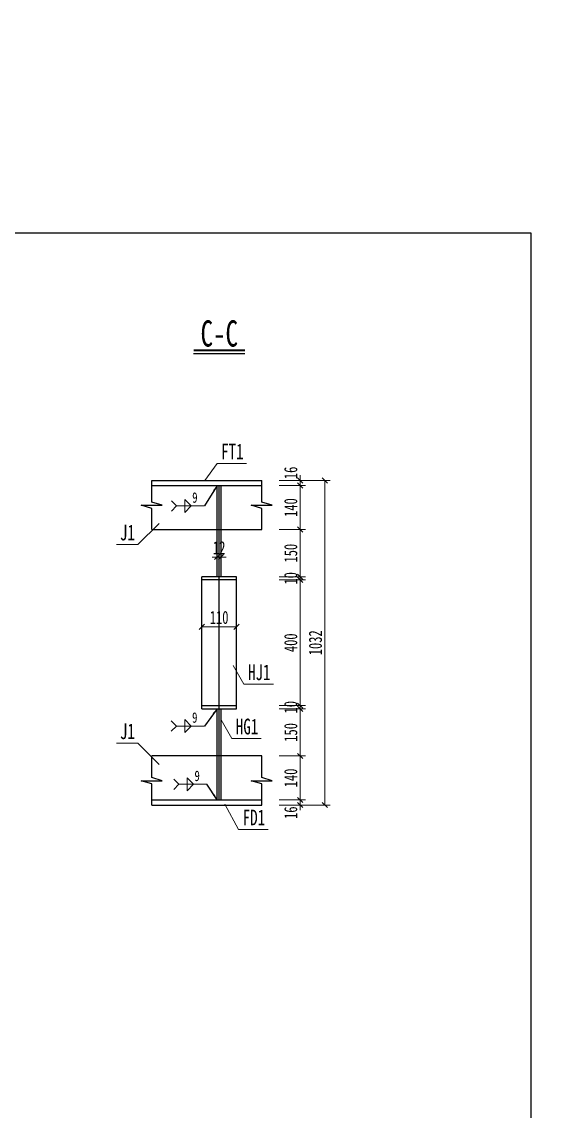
# Model space of a CAD drawing. Header units: millimetres. Extents: x -60009 to 63758, y -2164 to 95433.
# Drawn here: x 11148 to 12832, y 48821 to 52285 of the extents above; entities that cross this region are included whole.
import ezdxf
from ezdxf.enums import TextEntityAlignment as Align

# ---------------------------------------------------------------- set-up
doc = ezdxf.new("R2010")
doc.units = ezdxf.units.MM
doc.layers.get('Defpoints').update_dxf_attribs({"color": 8})
for name, color, linetype, lineweight in [('Dim', 4, 'Continuous', 15), ('文字', 7, 'Continuous', 15), ('标注线及字体', 2, 'Continuous', 15), ('细实线', 4, 'Continuous', 15), ('钢板粗线', 1, 'Continuous', 25)]:
    doc.layers.add(name, color=color, linetype=linetype, lineweight=lineweight)
doc.layers.add('Text', color=4, linetype='Continuous')
doc.styles.add('111', font='仿宋_GB2312.TTF', dxfattribs={"width": 0.7})
doc.styles.add('BM_Dim', font='仿宋_GB2312.TTF', dxfattribs={"width": 0.85})
doc.styles.add('SMEDI', font='仿宋_GB2312.TTF', dxfattribs={"width": 0.75})
doc.styles.get("Standard").update_dxf_attribs({"font": '仿宋_GB2312.TTF'})
doc.dimstyles.new('200', dxfattribs={"dimscale": 0, "dimtxt": 2.5, "dimasz": 1, "dimexe": 1, "dimexo": 1, "dimgap": 0.6, "dimtad": 1, "dimdec": 0, "dimdsep": 46, "dimtxsty": '111', "dimblk": 'OBLIQUE', "dimcen": 0, "dimclrd": 4, "dimclre": 4, "dimclrt": 4, "dimadec": 1, "dimazin": 2, "dimtfac": 1, "dimtdec": 0, "dimtix": 1, "dimtmove": 2, "dimatfit": 3, "dimfxl": 4, "dimfxlon": 1, "dimtolj": 1, "dimlwd": -1, "dimlwe": -1, "dimarcsym": 0})
doc.dimstyles.new('MSteel_1.0_1.0', dxfattribs={"dimtxt": 3, "dimasz": 1.2, "dimexe": 1, "dimexo": 1, "dimgap": 1, "dimtad": 3, "dimtoh": 1, "dimdec": 0, "dimzin": 0, "dimdsep": 46, "dimtxsty": 'Standard', "dimblk": 'ARCHTICK', "dimcen": 0.09, "dimclrd": 3, "dimclre": 3, "dimadec": 0, "dimazin": 0, "dimtfac": 1, "dimtdec": 4, "dimtofl": 0, "dimtmove": 0, "dimatfit": 3, "dimfxl": 1, "dimtolj": 1, "dimtzin": 0, "dimarcsym": 0})

# ---------------------------------------------------------------- blocks, each defined once
blk = doc.blocks.new('_Oblique')
at = {"color": 0, "linetype": 'ByBlock', "lineweight": -2}
blk.add_line((-0.5, -0.5), (0.5, 0.5), dxfattribs=at)
blk = doc.blocks.new('*D35')
at = {"layer": 'Defpoints', "color": 0}
for p in [(11830.3, 50510.4), (11830.3, 50110.4), (12033.1, 50110.4)]:
    blk.add_point(p, dxfattribs=at)
at = {"layer": '细实线', "color": 4}
for p, q in [((11966.4, 50510.4), (12049.8, 50510.4)), ((12033.1, 50510.4), (12033.1, 50110.4)), ((11966.4, 50110.4), (12049.8, 50110.4))]:
    blk.add_line(p, q, dxfattribs=at)
at = {"layer": '细实线', "color": 4, "xscale": 16.66666666666666, "yscale": 16.66666666666666, "zscale": 16.66666666666666}
for p, rotation in [((12033.1, 50510.4), 90), ((12033.1, 50110.4), 270)]:
    blk.add_blockref('_Oblique', p, dxfattribs=dict(at, rotation=rotation))
at = {"layer": '细实线', "color": 4, "insert": (12003.3, 50310.4), "char_height": 41.67, "attachment_point": 5, "rotation": 90, "style": '111'}
blk.add_mtext('\\A1;400', dxfattribs=at)
blk = doc.blocks.new('*D36')
at = {"layer": 'Defpoints', "color": 0}
for p in [(11884.5, 50810.4), (11885, 50826.4), (12033.1, 50826.4)]:
    blk.add_point(p, dxfattribs=at)
at = {"layer": '细实线', "color": 4}
for p, q in [((12033.1, 50826.4), (12033.1, 50843)), ((11966.4, 50826.4), (12049.8, 50826.4)), ((11966.4, 50810.4), (12049.8, 50810.4)), ((12033.1, 50810.4), (12033.1, 50826.4)), ((12033.1, 50810.4), (12033.1, 50793.7))]:
    blk.add_line(p, q, dxfattribs=at)
at = {"layer": '细实线', "color": 4, "xscale": 16.66666666666666, "yscale": 16.66666666666666, "zscale": 16.66666666666666}
for p, rotation in [((12033.1, 50826.4), 270), ((12033.1, 50810.4), 90)]:
    blk.add_blockref('_Oblique', p, dxfattribs=dict(at, rotation=rotation))
at = {"layer": '细实线', "color": 4, "insert": (12003.3, 50850.6), "char_height": 41.67, "attachment_point": 5, "rotation": 90, "style": '111'}
blk.add_mtext('\\A1;16', dxfattribs=at)
blk = doc.blocks.new('*D37')
at = {"layer": 'Defpoints', "color": 0}
for p in [(11640.1, 49794.4), (11640.7, 49810.4), (12033.1, 49810.4)]:
    blk.add_point(p, dxfattribs=at)
at = {"layer": '细实线', "color": 4}
for p, q in [((12033.1, 49810.4), (12033.1, 49827)), ((11966.4, 49810.4), (12049.8, 49810.4)), ((11966.4, 49794.4), (12049.8, 49794.4)), ((12033.1, 49794.4), (12033.1, 49810.4)), ((12033.1, 49794.4), (12033.1, 49777.7))]:
    blk.add_line(p, q, dxfattribs=at)
at = {"layer": '细实线', "color": 4, "xscale": 16.66666666666666, "yscale": 16.66666666666666, "zscale": 16.66666666666666}
for p, rotation in [((12033.1, 49810.4), 270), ((12033.1, 49794.4), 90)]:
    blk.add_blockref('_Oblique', p, dxfattribs=dict(at, rotation=rotation))
at = {"layer": '细实线', "color": 4, "insert": (12003.3, 49770), "char_height": 41.67, "attachment_point": 5, "rotation": 90, "style": '111'}
blk.add_mtext('\\A1;16', dxfattribs=at)
blk = doc.blocks.new('*D38')
at = {"layer": 'Defpoints', "color": 0}
for p in [(11918.3, 50826.4), (11640.1, 49794.4), (12111.6, 49794.4)]:
    blk.add_point(p, dxfattribs=at)
at = {"layer": '细实线', "color": 4}
for p, q in [((12044.9, 50826.4), (12128.2, 50826.4)), ((12111.6, 50826.4), (12111.6, 49794.4)), ((12044.9, 49794.4), (12128.2, 49794.4))]:
    blk.add_line(p, q, dxfattribs=at)
at = {"layer": '细实线', "color": 4, "xscale": 16.66666666666666, "yscale": 16.66666666666666, "zscale": 16.66666666666666}
for p, rotation in [((12111.6, 50826.4), 90), ((12111.6, 49794.4), 270)]:
    blk.add_blockref('_Oblique', p, dxfattribs=dict(at, rotation=rotation))
at = {"layer": '细实线', "color": 4, "insert": (12081.7, 50310.4), "char_height": 41.67, "attachment_point": 5, "rotation": 90, "style": '111'}
blk.add_mtext('\\A1;1032', dxfattribs=at)
blk = doc.blocks.new('*D39')
at = {"layer": 'Defpoints', "color": 0}
for p in [(11720.3, 50420.1), (11830.3, 50420.1), (11830.3, 50361)]:
    blk.add_point(p, dxfattribs=at)
at = {"layer": '细实线', "color": 4}
for p, q in [((11720.3, 50403.4), (11720.3, 50344.3)), ((11830.3, 50403.4), (11830.3, 50344.3)), ((11720.3, 50361), (11830.3, 50361))]:
    blk.add_line(p, q, dxfattribs=at)
at = {"layer": '细实线', "color": 4, "xscale": 16.66666666666666, "yscale": 16.66666666666666, "zscale": 16.66666666666666, "rotation": 180}
blk.add_blockref('_Oblique', (11720.3, 50361), dxfattribs=at)
at = {"layer": '细实线', "color": 4, "xscale": 16.66666666666666, "yscale": 16.66666666666666, "zscale": 16.66666666666666}
blk.add_blockref('_Oblique', (11830.3, 50361), dxfattribs=at)
at = {"layer": '细实线', "color": 4, "insert": (11775.3, 50390.8), "char_height": 41.67, "attachment_point": 5, "style": '111'}
blk.add_mtext('\\A1;110', dxfattribs=at)
blk = doc.blocks.new('*D40')
at = {"layer": 'Defpoints', "color": 0}
for p in [(11769.3, 50614.2), (11781.3, 50614.2), (11781.3, 50583.1)]:
    blk.add_point(p, dxfattribs=at)
at = {"layer": '细实线', "color": 4}
for p, q in [((11769.3, 50597.5), (11769.3, 50566.4)), ((11781.3, 50597.5), (11781.3, 50566.4)), ((11769.3, 50583.1), (11752.7, 50583.1)), ((11769.3, 50583.1), (11781.3, 50583.1)), ((11781.3, 50583.1), (11798, 50583.1))]:
    blk.add_line(p, q, dxfattribs=at)
at = {"layer": '细实线', "color": 4, "xscale": 16.66666666666666, "yscale": 16.66666666666666, "zscale": 16.66666666666666}
blk.add_blockref('_Oblique', (11769.3, 50583.1), dxfattribs=at)
at = {"layer": '细实线', "color": 4, "xscale": 16.66666666666666, "yscale": 16.66666666666666, "zscale": 16.66666666666666, "rotation": 180}
blk.add_blockref('_Oblique', (11781.3, 50583.1), dxfattribs=at)
at = {"layer": '细实线', "color": 4, "insert": (11775.3, 50612.5), "char_height": 41.67, "attachment_point": 5, "style": '111'}
blk.add_mtext('\\A1;12', dxfattribs=at)
blk = doc.blocks.new('*D41')
at = {"layer": 'Defpoints', "color": 0}
for p in [(11884.5, 50810.4), (12033.1, 50810.4), (11884.5, 50670.4)]:
    blk.add_point(p, dxfattribs=at)
at = {"layer": '细实线', "color": 4}
for p, q in [((11966.4, 50810.4), (12049.8, 50810.4)), ((12033.1, 50670.4), (12033.1, 50810.4)), ((11966.4, 50670.4), (12049.8, 50670.4))]:
    blk.add_line(p, q, dxfattribs=at)
at = {"layer": '细实线', "color": 4, "xscale": 16.66666666666666, "yscale": 16.66666666666666, "zscale": 16.66666666666666}
for p, rotation in [((12033.1, 50810.4), 90), ((12033.1, 50670.4), 270)]:
    blk.add_blockref('_Oblique', p, dxfattribs=dict(at, rotation=rotation))
at = {"layer": '细实线', "color": 4, "insert": (12003.3, 50740.4), "char_height": 41.67, "attachment_point": 5, "rotation": 90, "style": '111'}
blk.add_mtext('\\A1;140', dxfattribs=at)
blk = doc.blocks.new('*D42')
at = {"layer": 'Defpoints', "color": 0}
for p in [(11884.5, 49950.4), (12033.1, 49950.4), (11884.5, 49810.4)]:
    blk.add_point(p, dxfattribs=at)
at = {"layer": '细实线', "color": 4}
for p, q in [((11966.4, 49950.4), (12049.8, 49950.4)), ((12033.1, 49810.4), (12033.1, 49950.4)), ((11966.4, 49810.4), (12049.8, 49810.4))]:
    blk.add_line(p, q, dxfattribs=at)
at = {"layer": '细实线', "color": 4, "xscale": 16.66666666666666, "yscale": 16.66666666666666, "zscale": 16.66666666666666}
for p, rotation in [((12033.1, 49950.4), 90), ((12033.1, 49810.4), 270)]:
    blk.add_blockref('_Oblique', p, dxfattribs=dict(at, rotation=rotation))
at = {"layer": '细实线', "color": 4, "insert": (12003.3, 49880.4), "char_height": 41.67, "attachment_point": 5, "rotation": 90, "style": '111'}
blk.add_mtext('\\A1;140', dxfattribs=at)
blk = doc.blocks.new('*D43')
at = {"layer": 'Defpoints', "color": 0}
for p in [(11830.3, 50110.4), (11830.3, 50100.4), (12033.1, 50100.4)]:
    blk.add_point(p, dxfattribs=at)
at = {"layer": '细实线', "color": 4}
for p, q in [((11966.4, 50110.4), (12049.8, 50110.4)), ((11966.4, 50100.4), (12049.8, 50100.4)), ((12033.1, 50110.4), (12033.1, 50127)), ((12033.1, 50110.4), (12033.1, 50100.4)), ((12033.1, 50100.4), (12033.1, 50083.7))]:
    blk.add_line(p, q, dxfattribs=at)
at = {"layer": '细实线', "color": 4, "xscale": 16.66666666666666, "yscale": 16.66666666666666, "zscale": 16.66666666666666}
for p, rotation in [((12033.1, 50110.4), 270), ((12033.1, 50100.4), 90)]:
    blk.add_blockref('_Oblique', p, dxfattribs=dict(at, rotation=rotation))
at = {"layer": '细实线', "color": 4, "insert": (12003.3, 50105.4), "char_height": 41.67, "attachment_point": 5, "rotation": 90, "style": '111'}
blk.add_mtext('\\A1;10', dxfattribs=at)
blk = doc.blocks.new('*D44')
at = {"layer": 'Defpoints', "color": 0}
for p in [(11830.3, 50100.4), (11830.3, 49950.4), (12033.1, 49950.4)]:
    blk.add_point(p, dxfattribs=at)
at = {"layer": '细实线', "color": 4}
for p, q in [((11966.4, 50100.4), (12049.8, 50100.4)), ((12033.1, 50100.4), (12033.1, 49950.4)), ((11966.4, 49950.4), (12049.8, 49950.4))]:
    blk.add_line(p, q, dxfattribs=at)
at = {"layer": '细实线', "color": 4, "xscale": 16.66666666666666, "yscale": 16.66666666666666, "zscale": 16.66666666666666}
for p, rotation in [((12033.1, 50100.4), 90), ((12033.1, 49950.4), 270)]:
    blk.add_blockref('_Oblique', p, dxfattribs=dict(at, rotation=rotation))
at = {"layer": '细实线', "color": 4, "insert": (12003.3, 50025.4), "char_height": 41.67, "attachment_point": 5, "rotation": 90, "style": '111'}
blk.add_mtext('\\A1;150', dxfattribs=at)
blk = doc.blocks.new('*D45')
at = {"layer": 'Defpoints', "color": 0}
for p in [(11830.3, 50520.4), (12033.1, 50520.4), (11830.3, 50510.4)]:
    blk.add_point(p, dxfattribs=at)
at = {"layer": '细实线', "color": 4}
for p, q in [((11966.4, 50520.4), (12049.8, 50520.4)), ((12033.1, 50520.4), (12033.1, 50537)), ((12033.1, 50510.4), (12033.1, 50520.4)), ((11966.4, 50510.4), (12049.8, 50510.4)), ((12033.1, 50510.4), (12033.1, 50493.7))]:
    blk.add_line(p, q, dxfattribs=at)
at = {"layer": '细实线', "color": 4, "xscale": 16.66666666666666, "yscale": 16.66666666666666, "zscale": 16.66666666666666}
for p, rotation in [((12033.1, 50520.4), 270), ((12033.1, 50510.4), 90)]:
    blk.add_blockref('_Oblique', p, dxfattribs=dict(at, rotation=rotation))
at = {"layer": '细实线', "color": 4, "insert": (12003.3, 50515.4), "char_height": 41.67, "attachment_point": 5, "rotation": 90, "style": '111'}
blk.add_mtext('\\A1;10', dxfattribs=at)
blk = doc.blocks.new('*D46')
at = {"layer": 'Defpoints', "color": 0}
for p in [(11830.3, 50670.4), (12033.1, 50670.4), (11830.3, 50520.4)]:
    blk.add_point(p, dxfattribs=at)
at = {"layer": '细实线', "color": 4}
for p, q in [((11966.4, 50670.4), (12049.8, 50670.4)), ((12033.1, 50520.4), (12033.1, 50670.4)), ((11966.4, 50520.4), (12049.8, 50520.4))]:
    blk.add_line(p, q, dxfattribs=at)
at = {"layer": '细实线', "color": 4, "xscale": 16.66666666666666, "yscale": 16.66666666666666, "zscale": 16.66666666666666}
for p, rotation in [((12033.1, 50670.4), 90), ((12033.1, 50520.4), 270)]:
    blk.add_blockref('_Oblique', p, dxfattribs=dict(at, rotation=rotation))
at = {"layer": '细实线', "color": 4, "insert": (12003.3, 50595.4), "char_height": 41.67, "attachment_point": 5, "rotation": 90, "style": '111'}
blk.add_mtext('\\A1;150', dxfattribs=at)
blk = doc.blocks.new('_ArchTick')
at = {"color": 0, "linetype": 'ByBlock', "const_width": 0.15}
blk.add_lwpolyline([(-0.5, -0.5), (0.5, 0.5)], dxfattribs=at)
blk = doc.blocks.new('角焊缝1')
at = {"layer": 'Dim'}
blk.add_line((-3101.17, 370.22), (-3106.48, 370.22), dxfattribs=at)
blk.add_lwpolyline([(-3107.48, 369.22), (-3106.48, 370.22), (-3107.48, 371.22)], dxfattribs=at)
blk.add_lwpolyline([(-3104.91, 371.45), (-3104.91, 368.99), (-3103.68, 370.22)], close=True, dxfattribs=at)
blk = doc.blocks.new('*D271')
at = {"layer": 'Defpoints', "color": 0, "transparency": 16777216}
for p in [(21100.9, 67033.4), (21986.2, 67032), (21099.3, 66017.4), (21984.6, 66032), (21099.2, 65919.6)]:
    blk.add_point(p, dxfattribs=at)
at = {"layer": '细实线', "color": 4, "transparency": 16777216}
for p, q in [((21099.2, 65986.3), (21099.1, 65903)), ((21984.6, 65984.9), (21984.4, 65901.5))]:
    blk.add_line(p, q, dxfattribs=at)
blk.add_arc((-34515894092.1, -21492456430780), 21492484212182.8, 89.907985640573, 89.907985642933, dxfattribs=at)
at = {"layer": '细实线', "color": 4, "transparency": 16777216, "xscale": 16.66666666666666, "yscale": 16.66666666666666, "zscale": 16.66666666666666}
for p, rotation in [((21099.1, 65919.6), 179.9079856429328), ((21984.4, 65918.2), 359.9079856405726)]:
    blk.add_blockref('_Oblique', p, dxfattribs=dict(at, rotation=rotation))
at = {"layer": '细实线', "color": 4, "transparency": 16777216, "insert": (21541.8, 65948.7), "char_height": 41.67, "attachment_point": 5, "rotation": 359.908, "style": '111'}
blk.add_mtext('885', dxfattribs=at)
blk = doc.blocks.new('*D273')
at = {"layer": 'Defpoints', "color": 0, "transparency": 16777216}
for p in [(21101.2, 67117), (21100.9, 67033.4), (21986.2, 67032), (21099.3, 66017.4), (21984.6, 66032)]:
    blk.add_point(p, dxfattribs=at)
at = {"layer": '细实线', "color": 4, "transparency": 16777216}
for p, q in [((21100.9, 67050.4), (21101.1, 67133.7)), ((21986.3, 67049), (21986.4, 67132.3))]:
    blk.add_line(p, q, dxfattribs=at)
blk.add_arc((-34515894092.1, -21492456430780), 21492484213380.2, 89.907985640573, 89.907985642933, dxfattribs=at)
at = {"layer": '细实线', "color": 4, "transparency": 16777216, "xscale": 16.66666666666666, "yscale": 16.66666666666666, "zscale": 16.66666666666666}
for p, rotation in [((21101.1, 67117), 179.9079856429328), ((21986.4, 67115.6), 359.9079856405726)]:
    blk.add_blockref('_Oblique', p, dxfattribs=dict(at, rotation=rotation))
at = {"layer": '细实线', "color": 4, "transparency": 16777216, "insert": (21543.8, 67146.2), "char_height": 41.67, "attachment_point": 5, "rotation": 359.908, "style": '111'}
blk.add_mtext('885', dxfattribs=at)

msp = doc.modelspace()

# ---------------------------------------------------------------- linework, layer by layer
msp.add_line((11694.1, 51230.7), (11857.5, 51230.7))
at = {"const_width": 6}
msp.add_lwpolyline([(11694.1, 51240.7), (11857.5, 51240.7)], dxfattribs=at)
for points in [[(11561.1, 50670.4), (11561.1, 50737.8), (11527.8, 50747.8), (11594.4, 50747.8), (11561.1, 50757.8), (11561.1, 50771.1), (11561.1, 50826.4)], [(11910.9, 50670.4), (11910.9, 50737.8), (11877.6, 50747.8), (11944.3, 50747.8), (11910.9, 50757.8), (11910.9, 50771.1), (11910.9, 50826.4)], [(11561.1, 49794.4), (11561.1, 49861.8), (11527.8, 49871.8), (11594.4, 49871.8), (11561.1, 49881.8), (11561.1, 49895.1), (11561.1, 49950.4)], [(11910.9, 49794.4), (11910.9, 49861.8), (11877.6, 49871.8), (11944.3, 49871.8), (11910.9, 49881.8), (11910.9, 49895.1), (11910.9, 49950.4)]]:
    msp.add_lwpolyline(points)
at = {"layer": 'Defpoints'}
msp.add_line((11775.3, 49810.4), (11775.3, 50810.4), dxfattribs=at)
msp.add_lwpolyline([(6349.8, 51614.2), (12766.5, 51614.2), (12766.5, 47350.8), (6349.8, 47350.8)], close=True, dxfattribs=at)
at = {"layer": '细实线'}
for p, q in [((11768.6, 50880.7), (11730, 50826.4)), ((11768.6, 50880.7), (11862.7, 50880.7)), ((11516.7, 50622.9), (11584.1, 50689.9)), ((11448.4, 50622.9), (11516.7, 50622.9)), ((11854.1, 50178.4), (11820, 50238.2)), ((11854.1, 50178.4), (11948.2, 50178.4)), ((11815.4, 50006), (11781.3, 50065.7)), ((11815.4, 50006), (11909.5, 50006)), ((11448.4, 49990.9), (11516.7, 49990.9)), ((11516.7, 49990.9), (11584.1, 49923.8)), ((11837.1, 49716.8), (11793.6, 49797.6)), ((11837.1, 49716.8), (11931.2, 49716.8))]:
    msp.add_line(p, q, dxfattribs=at)
at = {"layer": '钢板粗线'}
for p, q in [((11561.1, 50826.4), (11910.9, 50826.4)), ((11561.1, 50810.4), (11910.9, 50810.4)), ((11769.3, 50520.4), (11769.3, 50810.4)), ((11781.3, 50520.4), (11781.3, 50810.4)), ((11561.1, 50670.4), (11910.9, 50670.4)), ((11830.3, 50520.4), (11720.3, 50520.4)), ((11720.3, 50100.4), (11720.3, 50520.4)), ((11830.3, 50100.4), (11830.3, 50520.4)), ((11830.3, 50510.4), (11720.3, 50510.4)), ((11720.3, 50110.4), (11830.3, 50110.4)), ((11720.3, 50100.4), (11830.3, 50100.4)), ((11769.3, 49810.4), (11769.3, 50100.4)), ((11781.3, 49810.4), (11781.3, 50100.4)), ((11910.9, 49950.4), (11561.1, 49950.4)), ((11561.1, 49810.4), (11910.9, 49810.4)), ((11561.1, 49794.4), (11910.9, 49794.4))]:
    msp.add_line(p, q, dxfattribs=at)

# ---------------------------------------------------------------- block references
at = {"layer": '细实线', "xscale": 16.66666666666666, "yscale": 16.66666666666666, "zscale": 16.66666666666666}
for p in [(63414.9, 44575.1), (63414.6, 43875.3), (63422.2, 43690)]:
    msp.add_blockref('角焊缝1', p, dxfattribs=at)

# ---------------------------------------------------------------- texts
at = {"layer": 'Text', "style": 'SMEDI', "width": 0.75}
for p in [(11689.7, 50772.3), (11689.4, 50072.6), (11697, 49887.2)]:
    msp.add_text('9', height=33.3, dxfattribs=at).set_placement(p, align=Align.MIDDLE_LEFT)
at = {"layer": '文字', "style": 'BM_Dim', "width": 0.7}
for s, p in [('FT1', (11817.5, 50878.8)), ('J1', (11483.6, 50621.1)), ('HJ1', (11902.9, 50176.6)), ('HG1', (11864.3, 50004.1)), ('J1', (11483.6, 49989)), ('FD1', (11886, 49714.9))]:
    msp.add_text(s, height=50, dxfattribs=at).set_placement(p, align=Align.BOTTOM_CENTER)
at = {"layer": '标注线及字体', "style": '111', "width": 0.7}
msp.add_text('C-C', height=83.33, dxfattribs=at).set_placement((11775.8, 51294.1), align=Align.MIDDLE)

# ---------------------------------------------------------------- dimensions: what is measured, and where the dimension line sits
at = {"layer": '细实线'}
for base, picture, middle in [((21101.2, 67117), '*D273', (21543.8, 67146.2)), ((21099.2, 65919.6), '*D271', (21541.8, 65948.7))]:
    dim = msp.add_angular_dim_2l(base=base, line1=((21099.3, 66017.4), (21100.9, 67033.4)), line2=((21986.2, 67032), (21984.6, 66032)), text='885', dimstyle='200', override={"dimscale": 16.666667, "dimtxsty": '111', "dimblk": 'Oblique'}, dxfattribs=at)
    dim.commit()
    dim.dimension.update_dxf_attribs({"geometry": picture, "text_midpoint": middle})
for base, p1, p2, picture, middle in [((12033.1, 50826.4), (11884.5, 50810.4), (11885, 50826.4), '*D36', (12003.3, 50850.6)), ((12033.1, 49810.4), (11640.1, 49794.4), (11640.7, 49810.4), '*D37', (12003.3, 49770))]:
    dim = msp.add_linear_dim(base=base, p1=p1, p2=p2, angle=90, dimstyle='200', override={"dimscale": 16.666667, "dimblk": 'Oblique'}, dxfattribs=at)
    dim.commit()
    dim.dimension.update_dxf_attribs({"geometry": picture, "text_midpoint": middle, "dimtype": 160})
for base, p1, p2, angle, picture, middle in [((12111.6, 49794.4), (11918.3, 50826.4), (11640.1, 49794.4), 90, '*D38', (12081.7, 50310.4)), ((12033.1, 50810.4), (11884.5, 50670.4), (11884.5, 50810.4), 90, '*D41', (12003.3, 50740.4)), ((12033.1, 50670.4), (11830.3, 50520.4), (11830.3, 50670.4), 270, '*D46', (12003.3, 50595.4)), ((12033.1, 50520.4), (11830.3, 50510.4), (11830.3, 50520.4), 270, '*D45', (12003.3, 50515.4)), ((12033.1, 50110.4), (11830.3, 50510.4), (11830.3, 50110.4), 90, '*D35', (12003.3, 50310.4)), ((12033.1, 50100.4), (11830.3, 50110.4), (11830.3, 50100.4), 90, '*D43', (12003.3, 50105.4)), ((12033.1, 49950.4), (11830.3, 50100.4), (11830.3, 49950.4), 90, '*D44', (12003.3, 50025.4)), ((12033.1, 49950.4), (11884.5, 49810.4), (11884.5, 49950.4), 90, '*D42', (12003.3, 49880.4))]:
    dim = msp.add_linear_dim(base=base, p1=p1, p2=p2, angle=angle, dimstyle='200', override={"dimscale": 16.666667, "dimblk": 'Oblique'}, dxfattribs=at)
    dim.commit()
    dim.dimension.update_dxf_attribs({"geometry": picture, "text_midpoint": middle})
for base, p1, p2, picture, middle in [((11781.3, 50583.1), (11769.3, 50614.2), (11781.3, 50614.2), '*D40', (11775.3, 50612.5)), ((11830.3, 50361), (11720.3, 50420.1), (11830.3, 50420.1), '*D39', (11775.3, 50390.8))]:
    dim = msp.add_linear_dim(base=base, p1=p1, p2=p2, dimstyle='200', override={"dimscale": 16.666667, "dimblk": 'Oblique'}, dxfattribs=at)
    dim.commit()
    dim.dimension.update_dxf_attribs({"geometry": picture, "text_midpoint": middle})

# ---------------------------------------------------------------- leaders
at = {"layer": 'Dim'}
for points in [[(11769.3, 50810.4), (11728.7, 50745.5)], [(11769.3, 50100.4), (11728.3, 50045.7)], [(11769.3, 49810.4), (11736, 49860.4)]]:
    msp.add_leader(points, dimstyle='MSteel_1.0_1.0', override={"dimscale": 16.666667, "dimclrd": 256}, dxfattribs=at)

doc.saveas('drawing.dxf')
